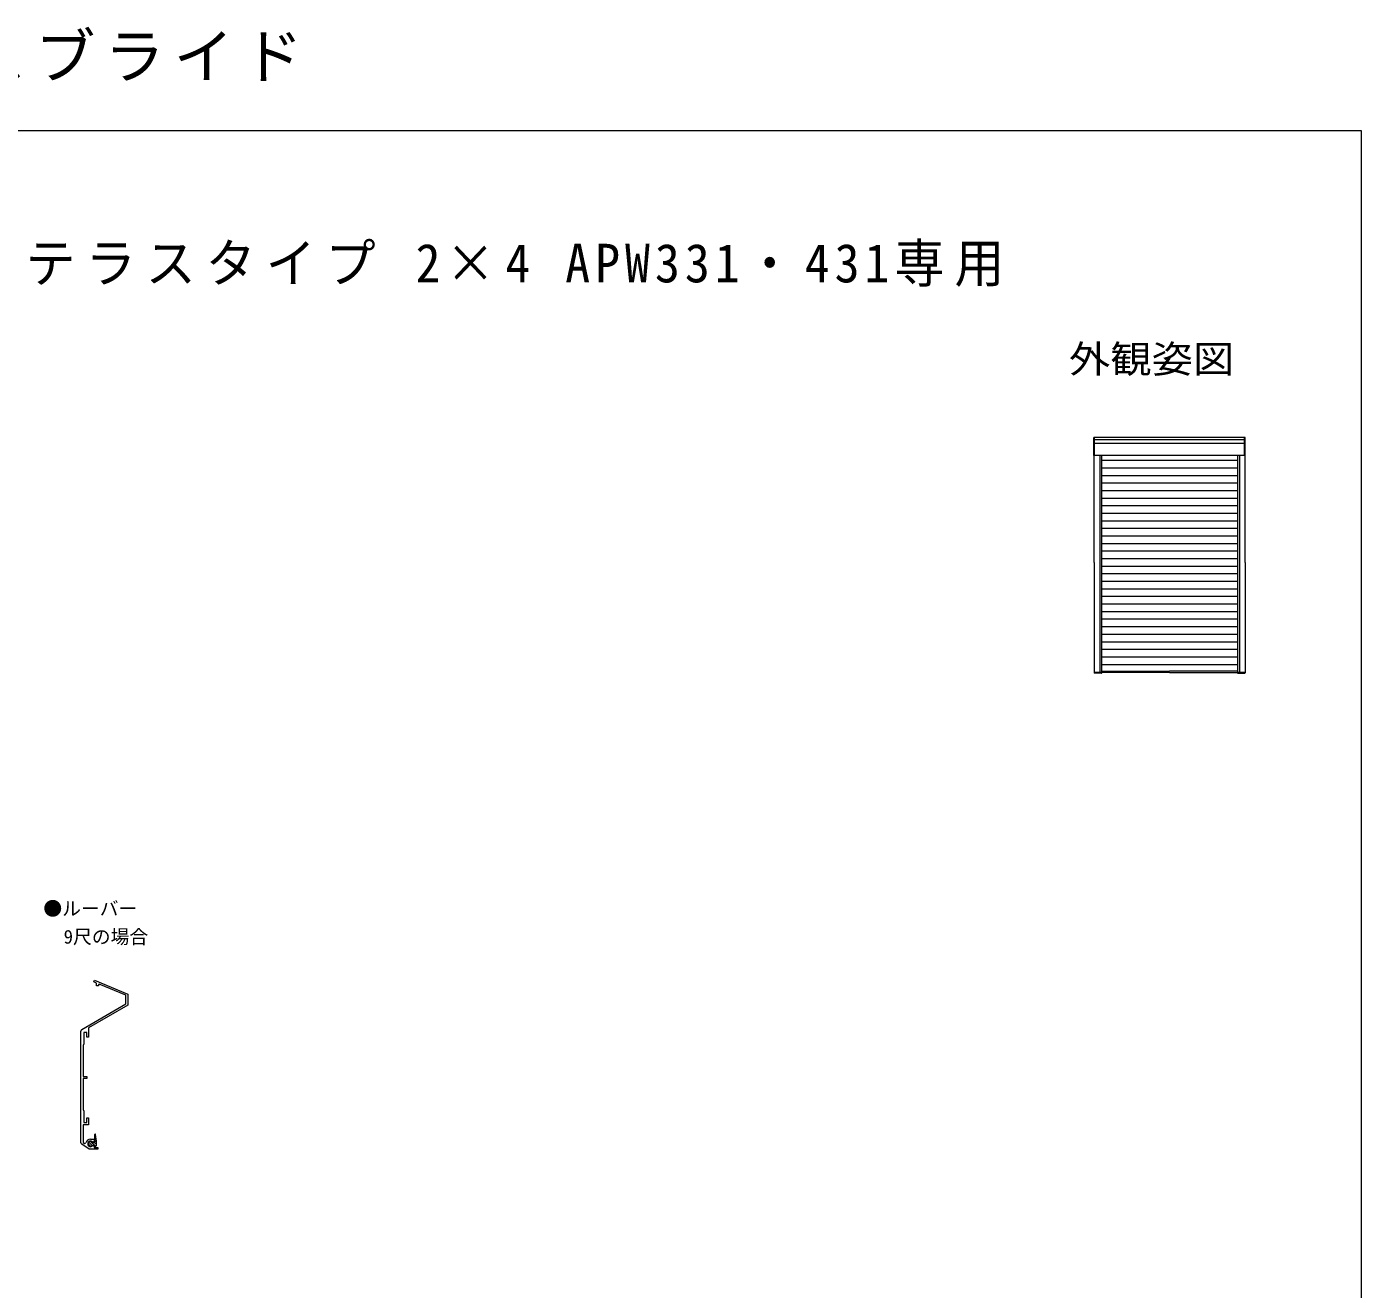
# Model space of a CAD drawing. Units: millimetres, scale not verified. Extents: x -1682 to -296, y -1188 to 1051.
# Drawn here: x -1006 to -296, y 380 to 1051 of the extents above; entities that cross this region are included whole.
import ezdxf
from ezdxf.enums import TextEntityAlignment as Align

# ---------------------------------------------------------------- set-up
doc = ezdxf.new("R2010")
doc.units = ezdxf.units.MM
doc.header["$LTSCALE"] = 4
doc.layers.add('0-1_USER1', color=3, linetype='Continuous')
for name, color, linetype, lineweight in [('0-2_YKK_ZWAK', 7, 'Continuous', 9), ('0-3_YKK_11', 7, 'Continuous', 9), ('0-5_YKK_A1', 4, 'Continuous', 9), ('0-7_YKK_13', 4, 'Continuous', 9)]:
    doc.layers.add(name, color=color, linetype=linetype, lineweight=lineweight)
doc.styles.add('ＭＳ ゴシック', font='')
doc.styles.get('ＭＳ ゴシック').set_extended_font_data('MS Gothic')

msp = doc.modelspace()

# ---------------------------------------------------------------- linework, layer by layer
at = {"layer": '0-2_YKK_ZWAK'}
for p, q in [((-1682, 996), (-296, 996)), ((-296, 996), (-296, -1188))]:
    msp.add_line(p, q, dxfattribs=at)
at = {"layer": '0-3_YKK_11'}
for p, q in [((-970.48, 543.103), (-970.098, 544.027)), ((-968.989, 542.485), (-970.48, 543.103)), ((-970.098, 544.027), (-952.289, 536.65)), ((-968.989, 540.965), (-968.989, 542.485)), ((-967.989, 540.965), (-968.989, 540.965)), ((-967.666, 541.937), (-967.989, 541.721)), ((-967.989, 541.721), (-967.989, 540.965)), ((-953.389, 536.023), (-967.666, 541.937)), ((-953.389, 531.363), (-953.389, 536.023)), ((-952.289, 536.65), (-952.289, 530.728)), ((-976.789, 517.853), (-953.389, 531.363)), ((-952.289, 530.728), (-973.189, 518.662)), ((-973.189, 518.662), (-973.189, 513.765)), ((-977.289, 457.585), (-977.289, 516.987)), ((-975.689, 516.265), (-975.689, 510.231)), ((-974.189, 516.265), (-975.689, 516.265)), ((-974.189, 513.765), (-974.189, 516.265)), ((-973.189, 513.765), (-974.189, 513.765)), ((-975.689, 510.231), (-976.189, 509.365)), ((-976.189, 509.365), (-976.189, 492.765)), ((-976.189, 492.765), (-974.189, 492.765)), ((-976.189, 491.765), (-976.189, 475.165)), ((-974.189, 491.765), (-976.189, 491.765)), ((-974.189, 492.765), (-974.189, 491.765)), ((-976.189, 475.165), (-975.689, 474.299)), ((-975.689, 474.299), (-975.689, 468.265)), ((-974.189, 470.765), (-973.189, 470.765)), ((-974.189, 468.265), (-974.189, 470.765)), ((-973.189, 470.765), (-973.189, 467.165)), ((-976.089, 467.165), (-976.089, 457.689)), ((-973.189, 467.165), (-976.089, 467.165)), ((-975.689, 468.265), (-974.189, 468.265)), ((-973.004, 454.065), (-976.862, 456.766)), ((-976.089, 457.689), (-975.403, 457.209)), ((-975.403, 457.209), (-974.629, 457.51)), ((-972.189, 459.465), (-970.289, 459.465)), ((-970.712, 457.921), (-971.083, 457.978)), ((-971.083, 455.952), (-970.712, 456.009)), ((-970.289, 458.165), (-970.712, 457.921)), ((-970.712, 456.009), (-970.289, 455.765)), ((-970.289, 459.465), (-970.289, 458.165)), ((-970.289, 455.765), (-970.289, 455.065)), ((-970.289, 455.065), (-968.289, 455.065)), ((-968.289, 455.065), (-968.289, 454.065)), ((-968.289, 454.065), (-973.004, 454.065))]:
    msp.add_line(p, q, dxfattribs=at)
for centre, radius, start, end in [((-976.289, 516.987), 1, 119.99998, 180), ((-976.289, 457.585), 1, 180, 235), ((-972.189, 456.965), 2.5, 90, 167.40234), ((-972.189, 456.965), 1.5, 42.48824, 317.51175)]:
    msp.add_arc(centre, radius, start, end, dxfattribs=at)
at = {"layer": '0-5_YKK_A1'}
for p, q in [((-438.25, 823.137), (-438.25, 832.679)), ((-357.814, 832.733), (-438.196, 832.733)), ((-437.89, 823.083), (-437.89, 832.733)), ((-358.155, 831.458), (-437.89, 831.458)), ((-358.155, 823.083), (-358.155, 832.733)), ((-357.76, 823.137), (-357.76, 832.679)), ((-358.155, 829.522), (-437.89, 829.522)), ((-357.814, 823.083), (-438.196, 823.083)), ((-438.125, 766.158), (-438.125, 823.083)), ((-435.125, 823.083), (-435.125, 707.683)), ((-434.18, 823.083), (-434.18, 707.683)), ((-434.18, 820.588), (-361.83, 820.588)), ((-361.83, 823.083), (-361.83, 707.683)), ((-360.885, 823.083), (-360.885, 707.683)), ((-357.885, 766.158), (-357.885, 823.083)), ((-434.18, 816.568), (-361.83, 816.568)), ((-434.18, 812.548), (-361.83, 812.548)), ((-357.885, 814.833), (-357.625, 814.833)), ((-434.18, 808.528), (-361.83, 808.528)), ((-434.18, 804.508), (-361.83, 804.508)), ((-434.18, 800.488), (-361.83, 800.488)), ((-434.18, 796.468), (-361.83, 796.468)), ((-434.18, 792.448), (-361.83, 792.448)), ((-434.18, 788.428), (-361.83, 788.428)), ((-434.18, 784.408), (-361.83, 784.408)), ((-434.18, 780.388), (-361.83, 780.388)), ((-434.18, 776.368), (-361.83, 776.368)), ((-434.18, 772.348), (-361.83, 772.348)), ((-434.18, 768.328), (-361.83, 768.328)), ((-438.125, 766.158), (-438.125, 707.683)), ((-434.18, 764.308), (-361.83, 764.308)), ((-434.18, 760.288), (-361.83, 760.288)), ((-357.885, 766.158), (-357.885, 707.683)), ((-434.18, 756.268), (-361.83, 756.268)), ((-434.18, 752.248), (-361.83, 752.248)), ((-434.18, 748.228), (-361.83, 748.228)), ((-434.18, 744.208), (-361.83, 744.208)), ((-434.18, 740.188), (-361.83, 740.188)), ((-434.18, 736.168), (-361.83, 736.168)), ((-434.18, 732.148), (-361.83, 732.148)), ((-434.18, 728.128), (-361.83, 728.128)), ((-434.18, 724.108), (-361.83, 724.108)), ((-434.18, 720.088), (-361.83, 720.088)), ((-434.18, 716.068), (-361.83, 716.068)), ((-434.18, 712.048), (-361.83, 712.048)), ((-438.13, 707.683), (-438.13, 707.487)), ((-438.13, 707.683), (-434.18, 707.683)), ((-398.005, 707.683), (-438.125, 707.683)), ((-434.184, 707.433), (-438.076, 707.433)), ((-436.505, 707.433), (-436.505, 707.278)), ((-434.18, 708.333), (-398.005, 708.333)), ((-434.13, 707.683), (-434.13, 707.487)), ((-361.83, 708.333), (-398.005, 708.333)), ((-398.005, 707.683), (-357.885, 707.683)), ((-361.88, 707.683), (-361.88, 707.487)), ((-357.88, 707.683), (-361.83, 707.683)), ((-361.826, 707.433), (-357.934, 707.433)), ((-359.505, 707.433), (-359.505, 707.278)), ((-357.88, 707.683), (-357.88, 707.487))]:
    msp.add_line(p, q, dxfattribs=at)
for points in [[(-438.196, 832.733), (-438.234, 832.717), (-438.25, 832.679)], [(-357.814, 832.733), (-357.776, 832.717), (-357.76, 832.679)], [(-438.25, 823.137), (-438.243, 823.11), (-438.223, 823.09), (-438.196, 823.083)], [(-357.76, 823.137), (-357.767, 823.11), (-357.787, 823.09), (-357.814, 823.083)], [(-438.13, 707.487), (-438.123, 707.46), (-438.103, 707.44), (-438.076, 707.433)], [(-434.184, 707.433), (-434.157, 707.44), (-434.137, 707.46), (-434.13, 707.487)], [(-361.826, 707.433), (-361.853, 707.44), (-361.873, 707.46), (-361.88, 707.487)], [(-357.88, 707.487), (-357.887, 707.46), (-357.907, 707.44), (-357.934, 707.433)]]:
    msp.add_lwpolyline(points, dxfattribs=at)
at = {"layer": '0-7_YKK_13'}
for p, q in [((-969.889, 458.008), (-969.889, 461.965)), ((-969.089, 458.465), (-969.49, 461.987)), ((-972.239, 455.666), (-973.488, 456.914)), ((-971.271, 456.044), (-973.109, 457.883)), ((-969.71, 455.83), (-972.143, 458.264)), ((-971.063, 457.615), (-970.561, 457.615)), ((-971.063, 456.315), (-970.561, 456.315)), ((-970.561, 457.615), (-969.889, 458.008)), ((-970.561, 456.315), (-969.687, 455.817)), ((-969.089, 456.556), (-970.3, 457.768)), ((-969.889, 458.465), (-969.089, 458.465)), ((-969.089, 457.903), (-969.65, 458.465)), ((-969.089, 456.157), (-969.089, 458.465))]:
    msp.add_line(p, q, dxfattribs=at)
for centre, radius, start, end in [((-969.689, 461.965), 0.2, 6.49889, 180), ((-972.189, 456.965), 1.3, 30, 330), ((-969.489, 456.165), 0.4, 240.35452, 0)]:
    msp.add_arc(centre, radius, start, end, dxfattribs=at)

# ---------------------------------------------------------------- texts
at = {"layer": '0-1_USER1', "style": 'ＭＳ ゴシック', "width": 1.1}
msp.add_text('外観姿図', height=14.66, dxfattribs=at).set_placement((-451.577, 862.71), align=Align.BOTTOM_LEFT)
at = {"layer": '0-1_USER1', "color": 4, "style": 'ＭＳ ゴシック'}
for s, p in [('●ルーバー', (-997.298, 576.263)), ('9尺の場合', (-986.488, 561.263))]:
    msp.add_text(s, height=7.331, dxfattribs=at).set_placement(p, align=Align.BOTTOM_LEFT)
at = {"layer": '0-1_USER1', "color": 2, "attachment_point": 7, "style": 'ＭＳ ゴシック'}
for s, insert, char_height in [('\\T1.15;リモコン外付ブラインド\\~X-BLIND\\~エクスブライド', (-1682, 1021.2), 23.46), ('\\T1.2;\\W0.95;■X-BLIND\\~エクスブラインド\\~リフォーム枠\\~テラスタイプ\\~2×4\\~APW331・431専用', (-1644.755, 912.866), 20.53)]:
    msp.add_mtext(s, dxfattribs=dict(at, insert=insert, char_height=char_height))

doc.saveas('drawing.dxf')
